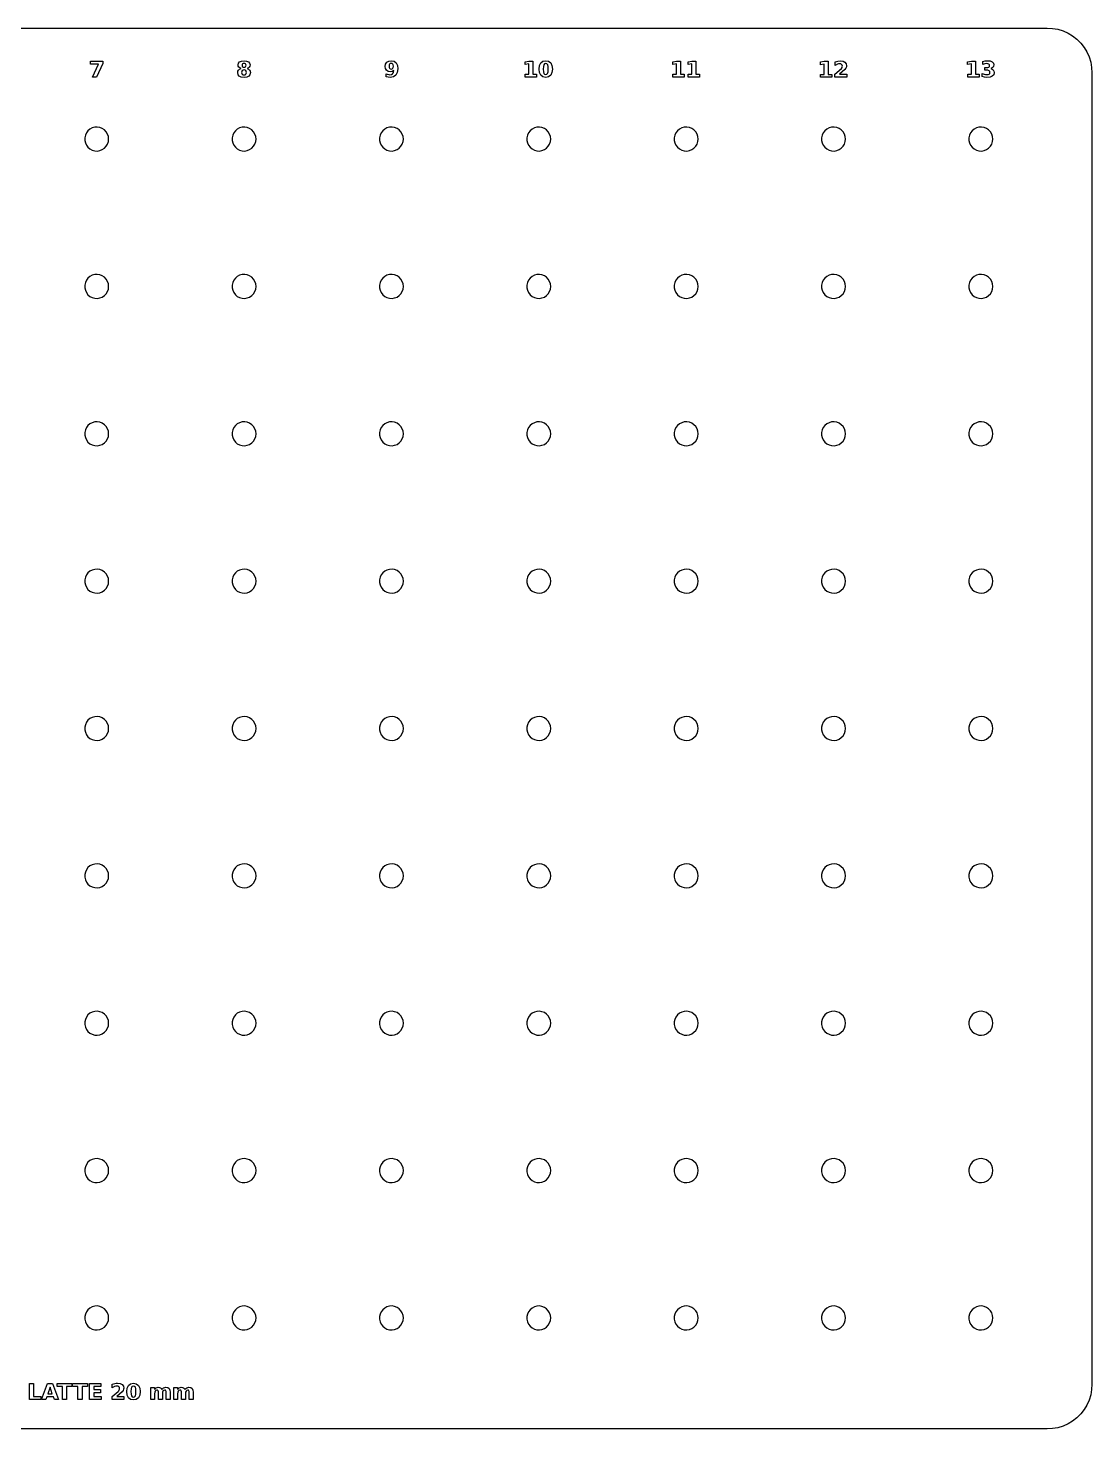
# Model space of a CAD drawing. Header units: millimetres. Extents: x 0 to 290, y 0 to 190.
# Drawn here: x 145.8 to 290.1, y 0 to 190.2 of the extents above; entities that cross this region are included whole.
import ezdxf

# ---------------------------------------------------------------- set-up
doc = ezdxf.new("R2010")
doc.units = ezdxf.units.MM
doc.layers.add('CUT', color=1, linetype='Continuous')
doc.layers.add('ENGRAVE', color=5, linetype='Continuous')

msp = doc.modelspace()

# ---------------------------------------------------------------- linework, layer by layer
at = {"layer": 'CUT'}
msp.add_lwpolyline([(6.0727, 190.15), (284.0773, 190.15), (284.8073, 190.1058), (285.5289, 189.9736), (286.2293, 189.7554), (286.8983, 189.4543), (287.5261, 189.0747), (288.1036, 188.6223), (288.6223, 188.1036), (289.0747, 187.5261), (289.4543, 186.8983), (289.7554, 186.2293), (289.9736, 185.5289), (290.1058, 184.8073), (290.15, 184.0773), (290.15, 6.0727), (290.1058, 5.3427), (289.9736, 4.6211), (289.7554, 3.9207), (289.4543, 3.2517), (289.0747, 2.6239), (288.6223, 2.0464), (288.1036, 1.5277), (287.5261, 1.0753), (286.8983, 0.6957), (286.2293, 0.3946), (285.5289, 0.1764), (284.8073, 0.0442), (284.0773, 0), (6.0727, 0)], dxfattribs=at)
for points in [[(156.3683, 174.0919), (156.5494, 174.3929), (156.6616, 174.7258), (156.6996, 175.075), (156.6616, 175.4242), (156.5494, 175.7571), (156.3683, 176.0581), (156.1267, 176.3132), (155.836, 176.5103), (155.5096, 176.6403), (155.163, 176.6972), (154.8122, 176.6782), (154.4737, 176.5842), (154.1633, 176.4196), (153.8956, 176.1922), (153.683, 175.9125), (153.5355, 175.5937), (153.46, 175.2506), (153.46, 174.8994), (153.5355, 174.5563), (153.683, 174.2375), (153.8956, 173.9578), (154.1633, 173.7304), (154.4737, 173.5658), (154.8122, 173.4718), (155.163, 173.4528), (155.5096, 173.5097), (155.836, 173.6397), (156.1267, 173.8368)], [(173.683, 174.2375), (173.8956, 173.9578), (174.1633, 173.7304), (174.4737, 173.5658), (174.8122, 173.4718), (175.163, 173.4528), (175.5096, 173.5097), (175.836, 173.6397), (176.1267, 173.8368), (176.3683, 174.0919), (176.5494, 174.3929), (176.6616, 174.7258), (176.6996, 175.075), (176.6616, 175.4242), (176.5494, 175.7571), (176.3683, 176.0581), (176.1267, 176.3132), (175.836, 176.5103), (175.5096, 176.6403), (175.163, 176.6972), (174.8122, 176.6782), (174.4737, 176.5842), (174.1633, 176.4196), (173.8956, 176.1922), (173.683, 175.9125), (173.5355, 175.5937), (173.46, 175.2506), (173.46, 174.8994), (173.5355, 174.5563)], [(194.8122, 176.6782), (194.4737, 176.5842), (194.1633, 176.4196), (193.8956, 176.1922), (193.683, 175.9125), (193.5355, 175.5937), (193.46, 175.2506), (193.46, 174.8994), (193.5355, 174.5563), (193.683, 174.2375), (193.8956, 173.9578), (194.1633, 173.7304), (194.4737, 173.5658), (194.8122, 173.4718), (195.163, 173.4528), (195.5096, 173.5097), (195.836, 173.6397), (196.1267, 173.8368), (196.3683, 174.0919), (196.5494, 174.3929), (196.6616, 174.7258), (196.6996, 175.075), (196.6616, 175.4242), (196.5494, 175.7571), (196.3683, 176.0581), (196.1267, 176.3132), (195.836, 176.5103), (195.5096, 176.6403), (195.163, 176.6972)], [(216.6616, 174.7258), (216.6996, 175.075), (216.6616, 175.4242), (216.5494, 175.7571), (216.3683, 176.0581), (216.1267, 176.3132), (215.836, 176.5103), (215.5096, 176.6403), (215.163, 176.6972), (214.8122, 176.6782), (214.4737, 176.5842), (214.1633, 176.4196), (213.8956, 176.1922), (213.683, 175.9125), (213.5355, 175.5937), (213.46, 175.2506), (213.46, 174.8994), (213.5355, 174.5563), (213.683, 174.2375), (213.8956, 173.9578), (214.1633, 173.7304), (214.4737, 173.5658), (214.8122, 173.4718), (215.163, 173.4528), (215.5096, 173.5097), (215.836, 173.6397), (216.1267, 173.8368), (216.3683, 174.0919), (216.5494, 174.3929)], [(234.1633, 173.7304), (234.4737, 173.5658), (234.8122, 173.4718), (235.163, 173.4528), (235.5096, 173.5097), (235.836, 173.6397), (236.1267, 173.8368), (236.3683, 174.0919), (236.5494, 174.3929), (236.6616, 174.7258), (236.6996, 175.075), (236.6616, 175.4242), (236.5494, 175.7571), (236.3683, 176.0581), (236.1267, 176.3132), (235.836, 176.5103), (235.5096, 176.6403), (235.163, 176.6972), (234.8122, 176.6782), (234.4737, 176.5842), (234.1633, 176.4196), (233.8956, 176.1922), (233.683, 175.9125), (233.5355, 175.5937), (233.46, 175.2506), (233.46, 174.8994), (233.5355, 174.5563), (233.683, 174.2375), (233.8956, 173.9578)], [(254.1633, 176.4196), (253.8956, 176.1922), (253.683, 175.9125), (253.5355, 175.5937), (253.46, 175.2506), (253.46, 174.8994), (253.5355, 174.5563), (253.683, 174.2375), (253.8956, 173.9578), (254.1633, 173.7304), (254.4737, 173.5658), (254.8122, 173.4718), (255.163, 173.4528), (255.5096, 173.5097), (255.836, 173.6397), (256.1267, 173.8368), (256.3683, 174.0919), (256.5494, 174.3929), (256.6616, 174.7258), (256.6996, 175.075), (256.6616, 175.4242), (256.5494, 175.7571), (256.3683, 176.0581), (256.1267, 176.3132), (255.836, 176.5103), (255.5096, 176.6403), (255.163, 176.6972), (254.8122, 176.6782), (254.4737, 176.5842)], [(276.6616, 175.4242), (276.5494, 175.7571), (276.3683, 176.0581), (276.1267, 176.3132), (275.836, 176.5103), (275.5096, 176.6403), (275.163, 176.6972), (274.8122, 176.6782), (274.4737, 176.5842), (274.1633, 176.4196), (273.8956, 176.1922), (273.683, 175.9125), (273.5355, 175.5937), (273.46, 175.2506), (273.46, 174.8994), (273.5355, 174.5563), (273.683, 174.2375), (273.8956, 173.9578), (274.1633, 173.7304), (274.4737, 173.5658), (274.8122, 173.4718), (275.163, 173.4528), (275.5096, 173.5097), (275.836, 173.6397), (276.1267, 173.8368), (276.3683, 174.0919), (276.5494, 174.3929), (276.6616, 174.7258), (276.6996, 175.075)], [(156.5494, 154.3929), (156.6616, 154.7258), (156.6996, 155.075), (156.6616, 155.4242), (156.5494, 155.7571), (156.3683, 156.0581), (156.1267, 156.3132), (155.836, 156.5103), (155.5096, 156.6403), (155.163, 156.6972), (154.8122, 156.6782), (154.4737, 156.5842), (154.1633, 156.4196), (153.8956, 156.1922), (153.683, 155.9125), (153.5355, 155.5937), (153.46, 155.2506), (153.46, 154.8994), (153.5355, 154.5563), (153.683, 154.2375), (153.8956, 153.9578), (154.1633, 153.7304), (154.4737, 153.5658), (154.8122, 153.4718), (155.163, 153.4528), (155.5096, 153.5097), (155.836, 153.6397), (156.1267, 153.8368), (156.3683, 154.0919)], [(173.8956, 153.9578), (174.1633, 153.7304), (174.4737, 153.5658), (174.8122, 153.4718), (175.163, 153.4528), (175.5096, 153.5097), (175.836, 153.6397), (176.1267, 153.8368), (176.3683, 154.0919), (176.5494, 154.3929), (176.6616, 154.7258), (176.6996, 155.075), (176.6616, 155.4242), (176.5494, 155.7571), (176.3683, 156.0581), (176.1267, 156.3132), (175.836, 156.5103), (175.5096, 156.6403), (175.163, 156.6972), (174.8122, 156.6782), (174.4737, 156.5842), (174.1633, 156.4196), (173.8956, 156.1922), (173.683, 155.9125), (173.5355, 155.5937), (173.46, 155.2506), (173.46, 154.8994), (173.5355, 154.5563), (173.683, 154.2375)], [(194.4737, 156.5842), (194.1633, 156.4196), (193.8956, 156.1922), (193.683, 155.9125), (193.5355, 155.5937), (193.46, 155.2506), (193.46, 154.8994), (193.5355, 154.5563), (193.683, 154.2375), (193.8956, 153.9578), (194.1633, 153.7304), (194.4737, 153.5658), (194.8122, 153.4718), (195.163, 153.4528), (195.5096, 153.5097), (195.836, 153.6397), (196.1267, 153.8368), (196.3683, 154.0919), (196.5494, 154.3929), (196.6616, 154.7258), (196.6996, 155.075), (196.6616, 155.4242), (196.5494, 155.7571), (196.3683, 156.0581), (196.1267, 156.3132), (195.836, 156.5103), (195.5096, 156.6403), (195.163, 156.6972), (194.8122, 156.6782)], [(216.6996, 155.075), (216.6616, 155.4242), (216.5494, 155.7571), (216.3683, 156.0581), (216.1267, 156.3132), (215.836, 156.5103), (215.5096, 156.6403), (215.163, 156.6972), (214.8122, 156.6782), (214.4737, 156.5842), (214.1633, 156.4196), (213.8956, 156.1922), (213.683, 155.9125), (213.5355, 155.5937), (213.46, 155.2506), (213.46, 154.8994), (213.5355, 154.5563), (213.683, 154.2375), (213.8956, 153.9578), (214.1633, 153.7304), (214.4737, 153.5658), (214.8122, 153.4718), (215.163, 153.4528), (215.5096, 153.5097), (215.836, 153.6397), (216.1267, 153.8368), (216.3683, 154.0919), (216.5494, 154.3929), (216.6616, 154.7258)], [(234.4737, 153.5658), (234.8122, 153.4718), (235.163, 153.4528), (235.5096, 153.5097), (235.836, 153.6397), (236.1267, 153.8368), (236.3683, 154.0919), (236.5494, 154.3929), (236.6616, 154.7258), (236.6996, 155.075), (236.6616, 155.4242), (236.5494, 155.7571), (236.3683, 156.0581), (236.1267, 156.3132), (235.836, 156.5103), (235.5096, 156.6403), (235.163, 156.6972), (234.8122, 156.6782), (234.4737, 156.5842), (234.1633, 156.4196), (233.8956, 156.1922), (233.683, 155.9125), (233.5355, 155.5937), (233.46, 155.2506), (233.46, 154.8994), (233.5355, 154.5563), (233.683, 154.2375), (233.8956, 153.9578), (234.1633, 153.7304)], [(253.8956, 156.1922), (253.683, 155.9125), (253.5355, 155.5937), (253.46, 155.2506), (253.46, 154.8994), (253.5355, 154.5563), (253.683, 154.2375), (253.8956, 153.9578), (254.1633, 153.7304), (254.4737, 153.5658), (254.8122, 153.4718), (255.163, 153.4528), (255.5096, 153.5097), (255.836, 153.6397), (256.1267, 153.8368), (256.3683, 154.0919), (256.5494, 154.3929), (256.6616, 154.7258), (256.6996, 155.075), (256.6616, 155.4242), (256.5494, 155.7571), (256.3683, 156.0581), (256.1267, 156.3132), (255.836, 156.5103), (255.5096, 156.6403), (255.163, 156.6972), (254.8122, 156.6782), (254.4737, 156.5842), (254.1633, 156.4196)], [(276.5494, 155.7571), (276.3683, 156.0581), (276.1267, 156.3132), (275.836, 156.5103), (275.5096, 156.6403), (275.163, 156.6972), (274.8122, 156.6782), (274.4737, 156.5842), (274.1633, 156.4196), (273.8956, 156.1922), (273.683, 155.9125), (273.5355, 155.5937), (273.46, 155.2506), (273.46, 154.8994), (273.5355, 154.5563), (273.683, 154.2375), (273.8956, 153.9578), (274.1633, 153.7304), (274.4737, 153.5658), (274.8122, 153.4718), (275.163, 153.4528), (275.5096, 153.5097), (275.836, 153.6397), (276.1267, 153.8368), (276.3683, 154.0919), (276.5494, 154.3929), (276.6616, 154.7258), (276.6996, 155.075), (276.6616, 155.4242)], [(156.6616, 134.7258), (156.6996, 135.075), (156.6616, 135.4242), (156.5494, 135.7571), (156.3683, 136.0581), (156.1267, 136.3132), (155.836, 136.5103), (155.5096, 136.6403), (155.163, 136.6972), (154.8122, 136.6782), (154.4737, 136.5842), (154.1633, 136.4196), (153.8956, 136.1922), (153.683, 135.9125), (153.5355, 135.5937), (153.46, 135.2506), (153.46, 134.8994), (153.5355, 134.5563), (153.683, 134.2375), (153.8956, 133.9578), (154.1633, 133.7304), (154.4737, 133.5658), (154.8122, 133.4718), (155.163, 133.4528), (155.5096, 133.5097), (155.836, 133.6397), (156.1267, 133.8368), (156.3683, 134.0919), (156.5494, 134.3929)], [(174.1633, 133.7304), (174.4737, 133.5658), (174.8122, 133.4718), (175.163, 133.4528), (175.5096, 133.5097), (175.836, 133.6397), (176.1267, 133.8368), (176.3683, 134.0919), (176.5494, 134.3929), (176.6616, 134.7258), (176.6996, 135.075), (176.6616, 135.4242), (176.5494, 135.7571), (176.3683, 136.0581), (176.1267, 136.3132), (175.836, 136.5103), (175.5096, 136.6403), (175.163, 136.6972), (174.8122, 136.6782), (174.4737, 136.5842), (174.1633, 136.4196), (173.8956, 136.1922), (173.683, 135.9125), (173.5355, 135.5937), (173.46, 135.2506), (173.46, 134.8994), (173.5355, 134.5563), (173.683, 134.2375), (173.8956, 133.9578)], [(194.1633, 136.4196), (193.8956, 136.1922), (193.683, 135.9125), (193.5355, 135.5937), (193.46, 135.2506), (193.46, 134.8994), (193.5355, 134.5563), (193.683, 134.2375), (193.8956, 133.9578), (194.1633, 133.7304), (194.4737, 133.5658), (194.8122, 133.4718), (195.163, 133.4528), (195.5096, 133.5097), (195.836, 133.6397), (196.1267, 133.8368), (196.3683, 134.0919), (196.5494, 134.3929), (196.6616, 134.7258), (196.6996, 135.075), (196.6616, 135.4242), (196.5494, 135.7571), (196.3683, 136.0581), (196.1267, 136.3132), (195.836, 136.5103), (195.5096, 136.6403), (195.163, 136.6972), (194.8122, 136.6782), (194.4737, 136.5842)], [(216.6616, 135.4242), (216.5494, 135.7571), (216.3683, 136.0581), (216.1267, 136.3132), (215.836, 136.5103), (215.5096, 136.6403), (215.163, 136.6972), (214.8122, 136.6782), (214.4737, 136.5842), (214.1633, 136.4196), (213.8956, 136.1922), (213.683, 135.9125), (213.5355, 135.5937), (213.46, 135.2506), (213.46, 134.8994), (213.5355, 134.5563), (213.683, 134.2375), (213.8956, 133.9578), (214.1633, 133.7304), (214.4737, 133.5658), (214.8122, 133.4718), (215.163, 133.4528), (215.5096, 133.5097), (215.836, 133.6397), (216.1267, 133.8368), (216.3683, 134.0919), (216.5494, 134.3929), (216.6616, 134.7258), (216.6996, 135.075)], [(234.8122, 133.4718), (235.163, 133.4528), (235.5096, 133.5097), (235.836, 133.6397), (236.1267, 133.8368), (236.3683, 134.0919), (236.5494, 134.3929), (236.6616, 134.7258), (236.6996, 135.075), (236.6616, 135.4242), (236.5494, 135.7571), (236.3683, 136.0581), (236.1267, 136.3132), (235.836, 136.5103), (235.5096, 136.6403), (235.163, 136.6972), (234.8122, 136.6782), (234.4737, 136.5842), (234.1633, 136.4196), (233.8956, 136.1922), (233.683, 135.9125), (233.5355, 135.5937), (233.46, 135.2506), (233.46, 134.8994), (233.5355, 134.5563), (233.683, 134.2375), (233.8956, 133.9578), (234.1633, 133.7304), (234.4737, 133.5658)], [(253.683, 135.9125), (253.5355, 135.5937), (253.46, 135.2506), (253.46, 134.8994), (253.5355, 134.5563), (253.683, 134.2375), (253.8956, 133.9578), (254.1633, 133.7304), (254.4737, 133.5658), (254.8122, 133.4718), (255.163, 133.4528), (255.5096, 133.5097), (255.836, 133.6397), (256.1267, 133.8368), (256.3683, 134.0919), (256.5494, 134.3929), (256.6616, 134.7258), (256.6996, 135.075), (256.6616, 135.4242), (256.5494, 135.7571), (256.3683, 136.0581), (256.1267, 136.3132), (255.836, 136.5103), (255.5096, 136.6403), (255.163, 136.6972), (254.8122, 136.6782), (254.4737, 136.5842), (254.1633, 136.4196), (253.8956, 136.1922)], [(276.3683, 136.0581), (276.1267, 136.3132), (275.836, 136.5103), (275.5096, 136.6403), (275.163, 136.6972), (274.8122, 136.6782), (274.4737, 136.5842), (274.1633, 136.4196), (273.8956, 136.1922), (273.683, 135.9125), (273.5355, 135.5937), (273.46, 135.2506), (273.46, 134.8994), (273.5355, 134.5563), (273.683, 134.2375), (273.8956, 133.9578), (274.1633, 133.7304), (274.4737, 133.5658), (274.8122, 133.4718), (275.163, 133.4528), (275.5096, 133.5097), (275.836, 133.6397), (276.1267, 133.8368), (276.3683, 134.0919), (276.5494, 134.3929), (276.6616, 134.7258), (276.6996, 135.075), (276.6616, 135.4242), (276.5494, 135.7571)], [(156.6996, 115.075), (156.6616, 115.4242), (156.5494, 115.7571), (156.3683, 116.0581), (156.1267, 116.3132), (155.836, 116.5103), (155.5096, 116.6403), (155.163, 116.6972), (154.8122, 116.6782), (154.4737, 116.5842), (154.1633, 116.4196), (153.8956, 116.1922), (153.683, 115.9125), (153.5355, 115.5937), (153.46, 115.2506), (153.46, 114.8994), (153.5355, 114.5563), (153.683, 114.2375), (153.8956, 113.9578), (154.1633, 113.7304), (154.4737, 113.5658), (154.8122, 113.4718), (155.163, 113.4528), (155.5096, 113.5097), (155.836, 113.6397), (156.1267, 113.8368), (156.3683, 114.0919), (156.5494, 114.3929), (156.6616, 114.7258)], [(174.4737, 113.5658), (174.8122, 113.4718), (175.163, 113.4528), (175.5096, 113.5097), (175.836, 113.6397), (176.1267, 113.8368), (176.3683, 114.0919), (176.5494, 114.3929), (176.6616, 114.7258), (176.6996, 115.075), (176.6616, 115.4242), (176.5494, 115.7571), (176.3683, 116.0581), (176.1267, 116.3132), (175.836, 116.5103), (175.5096, 116.6403), (175.163, 116.6972), (174.8122, 116.6782), (174.4737, 116.5842), (174.1633, 116.4196), (173.8956, 116.1922), (173.683, 115.9125), (173.5355, 115.5937), (173.46, 115.2506), (173.46, 114.8994), (173.5355, 114.5563), (173.683, 114.2375), (173.8956, 113.9578), (174.1633, 113.7304)], [(193.8956, 116.1922), (193.683, 115.9125), (193.5355, 115.5937), (193.46, 115.2506), (193.46, 114.8994), (193.5355, 114.5563), (193.683, 114.2375), (193.8956, 113.9578), (194.1633, 113.7304), (194.4737, 113.5658), (194.8122, 113.4718), (195.163, 113.4528), (195.5096, 113.5097), (195.836, 113.6397), (196.1267, 113.8368), (196.3683, 114.0919), (196.5494, 114.3929), (196.6616, 114.7258), (196.6996, 115.075), (196.6616, 115.4242), (196.5494, 115.7571), (196.3683, 116.0581), (196.1267, 116.3132), (195.836, 116.5103), (195.5096, 116.6403), (195.163, 116.6972), (194.8122, 116.6782), (194.4737, 116.5842), (194.1633, 116.4196)], [(216.5494, 115.7571), (216.3683, 116.0581), (216.1267, 116.3132), (215.836, 116.5103), (215.5096, 116.6403), (215.163, 116.6972), (214.8122, 116.6782), (214.4737, 116.5842), (214.1633, 116.4196), (213.8956, 116.1922), (213.683, 115.9125), (213.5355, 115.5937), (213.46, 115.2506), (213.46, 114.8994), (213.5355, 114.5563), (213.683, 114.2375), (213.8956, 113.9578), (214.1633, 113.7304), (214.4737, 113.5658), (214.8122, 113.4718), (215.163, 113.4528), (215.5096, 113.5097), (215.836, 113.6397), (216.1267, 113.8368), (216.3683, 114.0919), (216.5494, 114.3929), (216.6616, 114.7258), (216.6996, 115.075), (216.6616, 115.4242)], [(235.163, 113.4528), (235.5096, 113.5097), (235.836, 113.6397), (236.1267, 113.8368), (236.3683, 114.0919), (236.5494, 114.3929), (236.6616, 114.7258), (236.6996, 115.075), (236.6616, 115.4242), (236.5494, 115.7571), (236.3683, 116.0581), (236.1267, 116.3132), (235.836, 116.5103), (235.5096, 116.6403), (235.163, 116.6972), (234.8122, 116.6782), (234.4737, 116.5842), (234.1633, 116.4196), (233.8956, 116.1922), (233.683, 115.9125), (233.5355, 115.5937), (233.46, 115.2506), (233.46, 114.8994), (233.5355, 114.5563), (233.683, 114.2375), (233.8956, 113.9578), (234.1633, 113.7304), (234.4737, 113.5658), (234.8122, 113.4718)], [(253.5355, 115.5937), (253.46, 115.2506), (253.46, 114.8994), (253.5355, 114.5563), (253.683, 114.2375), (253.8956, 113.9578), (254.1633, 113.7304), (254.4737, 113.5658), (254.8122, 113.4718), (255.163, 113.4528), (255.5096, 113.5097), (255.836, 113.6397), (256.1267, 113.8368), (256.3683, 114.0919), (256.5494, 114.3929), (256.6616, 114.7258), (256.6996, 115.075), (256.6616, 115.4242), (256.5494, 115.7571), (256.3683, 116.0581), (256.1267, 116.3132), (255.836, 116.5103), (255.5096, 116.6403), (255.163, 116.6972), (254.8122, 116.6782), (254.4737, 116.5842), (254.1633, 116.4196), (253.8956, 116.1922), (253.683, 115.9125)], [(276.1267, 116.3132), (275.836, 116.5103), (275.5096, 116.6403), (275.163, 116.6972), (274.8122, 116.6782), (274.4737, 116.5842), (274.1633, 116.4196), (273.8956, 116.1922), (273.683, 115.9125), (273.5355, 115.5937), (273.46, 115.2506), (273.46, 114.8994), (273.5355, 114.5563), (273.683, 114.2375), (273.8956, 113.9578), (274.1633, 113.7304), (274.4737, 113.5658), (274.8122, 113.4718), (275.163, 113.4528), (275.5096, 113.5097), (275.836, 113.6397), (276.1267, 113.8368), (276.3683, 114.0919), (276.5494, 114.3929), (276.6616, 114.7258), (276.6996, 115.075), (276.6616, 115.4242), (276.5494, 115.7571), (276.3683, 116.0581)], [(156.6616, 95.4242), (156.5494, 95.7571), (156.3683, 96.0581), (156.1267, 96.3132), (155.836, 96.5103), (155.5096, 96.6403), (155.163, 96.6972), (154.8122, 96.6782), (154.4737, 96.5842), (154.1633, 96.4196), (153.8956, 96.1922), (153.683, 95.9125), (153.5355, 95.5937), (153.46, 95.2506), (153.46, 94.8994), (153.5355, 94.5563), (153.683, 94.2375), (153.8956, 93.9578), (154.1633, 93.7304), (154.4737, 93.5658), (154.8122, 93.4718), (155.163, 93.4528), (155.5096, 93.5097), (155.836, 93.6397), (156.1267, 93.8368), (156.3683, 94.0919), (156.5494, 94.3929), (156.6616, 94.7258), (156.6996, 95.075)], [(174.8122, 93.4718), (175.163, 93.4528), (175.5096, 93.5097), (175.836, 93.6397), (176.1267, 93.8368), (176.3683, 94.0919), (176.5494, 94.3929), (176.6616, 94.7258), (176.6996, 95.075), (176.6616, 95.4242), (176.5494, 95.7571), (176.3683, 96.0581), (176.1267, 96.3132), (175.836, 96.5103), (175.5096, 96.6403), (175.163, 96.6972), (174.8122, 96.6782), (174.4737, 96.5842), (174.1633, 96.4196), (173.8956, 96.1922), (173.683, 95.9125), (173.5355, 95.5937), (173.46, 95.2506), (173.46, 94.8994), (173.5355, 94.5563), (173.683, 94.2375), (173.8956, 93.9578), (174.1633, 93.7304), (174.4737, 93.5658)], [(193.683, 95.9125), (193.5355, 95.5937), (193.46, 95.2506), (193.46, 94.8994), (193.5355, 94.5563), (193.683, 94.2375), (193.8956, 93.9578), (194.1633, 93.7304), (194.4737, 93.5658), (194.8122, 93.4718), (195.163, 93.4528), (195.5096, 93.5097), (195.836, 93.6397), (196.1267, 93.8368), (196.3683, 94.0919), (196.5494, 94.3929), (196.6616, 94.7258), (196.6996, 95.075), (196.6616, 95.4242), (196.5494, 95.7571), (196.3683, 96.0581), (196.1267, 96.3132), (195.836, 96.5103), (195.5096, 96.6403), (195.163, 96.6972), (194.8122, 96.6782), (194.4737, 96.5842), (194.1633, 96.4196), (193.8956, 96.1922)], [(216.3683, 96.0581), (216.1267, 96.3132), (215.836, 96.5103), (215.5096, 96.6403), (215.163, 96.6972), (214.8122, 96.6782), (214.4737, 96.5842), (214.1633, 96.4196), (213.8956, 96.1922), (213.683, 95.9125), (213.5355, 95.5937), (213.46, 95.2506), (213.46, 94.8994), (213.5355, 94.5563), (213.683, 94.2375), (213.8956, 93.9578), (214.1633, 93.7304), (214.4737, 93.5658), (214.8122, 93.4718), (215.163, 93.4528), (215.5096, 93.5097), (215.836, 93.6397), (216.1267, 93.8368), (216.3683, 94.0919), (216.5494, 94.3929), (216.6616, 94.7258), (216.6996, 95.075), (216.6616, 95.4242), (216.5494, 95.7571)], [(235.5096, 93.5097), (235.836, 93.6397), (236.1267, 93.8368), (236.3683, 94.0919), (236.5494, 94.3929), (236.6616, 94.7258), (236.6996, 95.075), (236.6616, 95.4242), (236.5494, 95.7571), (236.3683, 96.0581), (236.1267, 96.3132), (235.836, 96.5103), (235.5096, 96.6403), (235.163, 96.6972), (234.8122, 96.6782), (234.4737, 96.5842), (234.1633, 96.4196), (233.8956, 96.1922), (233.683, 95.9125), (233.5355, 95.5937), (233.46, 95.2506), (233.46, 94.8994), (233.5355, 94.5563), (233.683, 94.2375), (233.8956, 93.9578), (234.1633, 93.7304), (234.4737, 93.5658), (234.8122, 93.4718), (235.163, 93.4528)], [(253.46, 95.2506), (253.46, 94.8994), (253.5355, 94.5563), (253.683, 94.2375), (253.8956, 93.9578), (254.1633, 93.7304), (254.4737, 93.5658), (254.8122, 93.4718), (255.163, 93.4528), (255.5096, 93.5097), (255.836, 93.6397), (256.1267, 93.8368), (256.3683, 94.0919), (256.5494, 94.3929), (256.6616, 94.7258), (256.6996, 95.075), (256.6616, 95.4242), (256.5494, 95.7571), (256.3683, 96.0581), (256.1267, 96.3132), (255.836, 96.5103), (255.5096, 96.6403), (255.163, 96.6972), (254.8122, 96.6782), (254.4737, 96.5842), (254.1633, 96.4196), (253.8956, 96.1922), (253.683, 95.9125), (253.5355, 95.5937)], [(275.836, 96.5103), (275.5096, 96.6403), (275.163, 96.6972), (274.8122, 96.6782), (274.4737, 96.5842), (274.1633, 96.4196), (273.8956, 96.1922), (273.683, 95.9125), (273.5355, 95.5937), (273.46, 95.2506), (273.46, 94.8994), (273.5355, 94.5563), (273.683, 94.2375), (273.8956, 93.9578), (274.1633, 93.7304), (274.4737, 93.5658), (274.8122, 93.4718), (275.163, 93.4528), (275.5096, 93.5097), (275.836, 93.6397), (276.1267, 93.8368), (276.3683, 94.0919), (276.5494, 94.3929), (276.6616, 94.7258), (276.6996, 95.075), (276.6616, 95.4242), (276.5494, 95.7571), (276.3683, 96.0581), (276.1267, 96.3132)], [(156.5494, 75.7571), (156.3683, 76.0581), (156.1267, 76.3132), (155.836, 76.5103), (155.5096, 76.6403), (155.163, 76.6972), (154.8122, 76.6782), (154.4737, 76.5842), (154.1633, 76.4196), (153.8956, 76.1922), (153.683, 75.9125), (153.5355, 75.5937), (153.46, 75.2506), (153.46, 74.8994), (153.5355, 74.5563), (153.683, 74.2375), (153.8956, 73.9578), (154.1633, 73.7304), (154.4737, 73.5658), (154.8122, 73.4718), (155.163, 73.4528), (155.5096, 73.5097), (155.836, 73.6397), (156.1267, 73.8368), (156.3683, 74.0919), (156.5494, 74.3929), (156.6616, 74.7258), (156.6996, 75.075), (156.6616, 75.4242)], [(175.163, 73.4528), (175.5096, 73.5097), (175.836, 73.6397), (176.1267, 73.8368), (176.3683, 74.0919), (176.5494, 74.3929), (176.6616, 74.7258), (176.6996, 75.075), (176.6616, 75.4242), (176.5494, 75.7571), (176.3683, 76.0581), (176.1267, 76.3132), (175.836, 76.5103), (175.5096, 76.6403), (175.163, 76.6972), (174.8122, 76.6782), (174.4737, 76.5842), (174.1633, 76.4196), (173.8956, 76.1922), (173.683, 75.9125), (173.5355, 75.5937), (173.46, 75.2506), (173.46, 74.8994), (173.5355, 74.5563), (173.683, 74.2375), (173.8956, 73.9578), (174.1633, 73.7304), (174.4737, 73.5658), (174.8122, 73.4718)], [(193.5355, 75.5937), (193.46, 75.2506), (193.46, 74.8994), (193.5355, 74.5563), (193.683, 74.2375), (193.8956, 73.9578), (194.1633, 73.7304), (194.4737, 73.5658), (194.8122, 73.4718), (195.163, 73.4528), (195.5096, 73.5097), (195.836, 73.6397), (196.1267, 73.8368), (196.3683, 74.0919), (196.5494, 74.3929), (196.6616, 74.7258), (196.6996, 75.075), (196.6616, 75.4242), (196.5494, 75.7571), (196.3683, 76.0581), (196.1267, 76.3132), (195.836, 76.5103), (195.5096, 76.6403), (195.163, 76.6972), (194.8122, 76.6782), (194.4737, 76.5842), (194.1633, 76.4196), (193.8956, 76.1922), (193.683, 75.9125)], [(216.1267, 76.3132), (215.836, 76.5103), (215.5096, 76.6403), (215.163, 76.6972), (214.8122, 76.6782), (214.4737, 76.5842), (214.1633, 76.4196), (213.8956, 76.1922), (213.683, 75.9125), (213.5355, 75.5937), (213.46, 75.2506), (213.46, 74.8994), (213.5355, 74.5563), (213.683, 74.2375), (213.8956, 73.9578), (214.1633, 73.7304), (214.4737, 73.5658), (214.8122, 73.4718), (215.163, 73.4528), (215.5096, 73.5097), (215.836, 73.6397), (216.1267, 73.8368), (216.3683, 74.0919), (216.5494, 74.3929), (216.6616, 74.7258), (216.6996, 75.075), (216.6616, 75.4242), (216.5494, 75.7571), (216.3683, 76.0581)], [(235.836, 73.6397), (236.1267, 73.8368), (236.3683, 74.0919), (236.5494, 74.3929), (236.6616, 74.7258), (236.6996, 75.075), (236.6616, 75.4242), (236.5494, 75.7571), (236.3683, 76.0581), (236.1267, 76.3132), (235.836, 76.5103), (235.5096, 76.6403), (235.163, 76.6972), (234.8122, 76.6782), (234.4737, 76.5842), (234.1633, 76.4196), (233.8956, 76.1922), (233.683, 75.9125), (233.5355, 75.5937), (233.46, 75.2506), (233.46, 74.8994), (233.5355, 74.5563), (233.683, 74.2375), (233.8956, 73.9578), (234.1633, 73.7304), (234.4737, 73.5658), (234.8122, 73.4718), (235.163, 73.4528), (235.5096, 73.5097)], [(253.46, 74.8994), (253.5355, 74.5563), (253.683, 74.2375), (253.8956, 73.9578), (254.1633, 73.7304), (254.4737, 73.5658), (254.8122, 73.4718), (255.163, 73.4528), (255.5096, 73.5097), (255.836, 73.6397), (256.1267, 73.8368), (256.3683, 74.0919), (256.5494, 74.3929), (256.6616, 74.7258), (256.6996, 75.075), (256.6616, 75.4242), (256.5494, 75.7571), (256.3683, 76.0581), (256.1267, 76.3132), (255.836, 76.5103), (255.5096, 76.6403), (255.163, 76.6972), (254.8122, 76.6782), (254.4737, 76.5842), (254.1633, 76.4196), (253.8956, 76.1922), (253.683, 75.9125), (253.5355, 75.5937), (253.46, 75.2506)], [(275.5096, 76.6403), (275.163, 76.6972), (274.8122, 76.6782), (274.4737, 76.5842), (274.1633, 76.4196), (273.8956, 76.1922), (273.683, 75.9125), (273.5355, 75.5937), (273.46, 75.2506), (273.46, 74.8994), (273.5355, 74.5563), (273.683, 74.2375), (273.8956, 73.9578), (274.1633, 73.7304), (274.4737, 73.5658), (274.8122, 73.4718), (275.163, 73.4528), (275.5096, 73.5097), (275.836, 73.6397), (276.1267, 73.8368), (276.3683, 74.0919), (276.5494, 74.3929), (276.6616, 74.7258), (276.6996, 75.075), (276.6616, 75.4242), (276.5494, 75.7571), (276.3683, 76.0581), (276.1267, 76.3132), (275.836, 76.5103)], [(156.3683, 56.0581), (156.1267, 56.3132), (155.836, 56.5103), (155.5096, 56.6403), (155.163, 56.6972), (154.8122, 56.6782), (154.4737, 56.5842), (154.1633, 56.4196), (153.8956, 56.1922), (153.683, 55.9125), (153.5355, 55.5937), (153.46, 55.2506), (153.46, 54.8994), (153.5355, 54.5563), (153.683, 54.2375), (153.8956, 53.9578), (154.1633, 53.7304), (154.4737, 53.5658), (154.8122, 53.4718), (155.163, 53.4528), (155.5096, 53.5097), (155.836, 53.6397), (156.1267, 53.8368), (156.3683, 54.0919), (156.5494, 54.3929), (156.6616, 54.7258), (156.6996, 55.075), (156.6616, 55.4242), (156.5494, 55.7571)], [(175.5096, 53.5097), (175.836, 53.6397), (176.1267, 53.8368), (176.3683, 54.0919), (176.5494, 54.3929), (176.6616, 54.7258), (176.6996, 55.075), (176.6616, 55.4242), (176.5494, 55.7571), (176.3683, 56.0581), (176.1267, 56.3132), (175.836, 56.5103), (175.5096, 56.6403), (175.163, 56.6972), (174.8122, 56.6782), (174.4737, 56.5842), (174.1633, 56.4196), (173.8956, 56.1922), (173.683, 55.9125), (173.5355, 55.5937), (173.46, 55.2506), (173.46, 54.8994), (173.5355, 54.5563), (173.683, 54.2375), (173.8956, 53.9578), (174.1633, 53.7304), (174.4737, 53.5658), (174.8122, 53.4718), (175.163, 53.4528)], [(193.46, 55.2506), (193.46, 54.8994), (193.5355, 54.5563), (193.683, 54.2375), (193.8956, 53.9578), (194.1633, 53.7304), (194.4737, 53.5658), (194.8122, 53.4718), (195.163, 53.4528), (195.5096, 53.5097), (195.836, 53.6397), (196.1267, 53.8368), (196.3683, 54.0919), (196.5494, 54.3929), (196.6616, 54.7258), (196.6996, 55.075), (196.6616, 55.4242), (196.5494, 55.7571), (196.3683, 56.0581), (196.1267, 56.3132), (195.836, 56.5103), (195.5096, 56.6403), (195.163, 56.6972), (194.8122, 56.6782), (194.4737, 56.5842), (194.1633, 56.4196), (193.8956, 56.1922), (193.683, 55.9125), (193.5355, 55.5937)], [(215.836, 56.5103), (215.5096, 56.6403), (215.163, 56.6972), (214.8122, 56.6782), (214.4737, 56.5842), (214.1633, 56.4196), (213.8956, 56.1922), (213.683, 55.9125), (213.5355, 55.5937), (213.46, 55.2506), (213.46, 54.8994), (213.5355, 54.5563), (213.683, 54.2375), (213.8956, 53.9578), (214.1633, 53.7304), (214.4737, 53.5658), (214.8122, 53.4718), (215.163, 53.4528), (215.5096, 53.5097), (215.836, 53.6397), (216.1267, 53.8368), (216.3683, 54.0919), (216.5494, 54.3929), (216.6616, 54.7258), (216.6996, 55.075), (216.6616, 55.4242), (216.5494, 55.7571), (216.3683, 56.0581), (216.1267, 56.3132)], [(236.1267, 53.8368), (236.3683, 54.0919), (236.5494, 54.3929), (236.6616, 54.7258), (236.6996, 55.075), (236.6616, 55.4242), (236.5494, 55.7571), (236.3683, 56.0581), (236.1267, 56.3132), (235.836, 56.5103), (235.5096, 56.6403), (235.163, 56.6972), (234.8122, 56.6782), (234.4737, 56.5842), (234.1633, 56.4196), (233.8956, 56.1922), (233.683, 55.9125), (233.5355, 55.5937), (233.46, 55.2506), (233.46, 54.8994), (233.5355, 54.5563), (233.683, 54.2375), (233.8956, 53.9578), (234.1633, 53.7304), (234.4737, 53.5658), (234.8122, 53.4718), (235.163, 53.4528), (235.5096, 53.5097), (235.836, 53.6397)], [(253.5355, 54.5563), (253.683, 54.2375), (253.8956, 53.9578), (254.1633, 53.7304), (254.4737, 53.5658), (254.8122, 53.4718), (255.163, 53.4528), (255.5096, 53.5097), (255.836, 53.6397), (256.1267, 53.8368), (256.3683, 54.0919), (256.5494, 54.3929), (256.6616, 54.7258), (256.6996, 55.075), (256.6616, 55.4242), (256.5494, 55.7571), (256.3683, 56.0581), (256.1267, 56.3132), (255.836, 56.5103), (255.5096, 56.6403), (255.163, 56.6972), (254.8122, 56.6782), (254.4737, 56.5842), (254.1633, 56.4196), (253.8956, 56.1922), (253.683, 55.9125), (253.5355, 55.5937), (253.46, 55.2506), (253.46, 54.8994)], [(275.163, 56.6972), (274.8122, 56.6782), (274.4737, 56.5842), (274.1633, 56.4196), (273.8956, 56.1922), (273.683, 55.9125), (273.5355, 55.5937), (273.46, 55.2506), (273.46, 54.8994), (273.5355, 54.5563), (273.683, 54.2375), (273.8956, 53.9578), (274.1633, 53.7304), (274.4737, 53.5658), (274.8122, 53.4718), (275.163, 53.4528), (275.5096, 53.5097), (275.836, 53.6397), (276.1267, 53.8368), (276.3683, 54.0919), (276.5494, 54.3929), (276.6616, 54.7258), (276.6996, 55.075), (276.6616, 55.4242), (276.5494, 55.7571), (276.3683, 56.0581), (276.1267, 56.3132), (275.836, 56.5103), (275.5096, 56.6403)], [(156.1267, 36.3132), (155.836, 36.5103), (155.5096, 36.6403), (155.163, 36.6972), (154.8122, 36.6782), (154.4737, 36.5842), (154.1633, 36.4196), (153.8956, 36.1922), (153.683, 35.9125), (153.5355, 35.5937), (153.46, 35.2506), (153.46, 34.8994), (153.5355, 34.5563), (153.683, 34.2375), (153.8956, 33.9578), (154.1633, 33.7304), (154.4737, 33.5658), (154.8122, 33.4718), (155.163, 33.4528), (155.5096, 33.5097), (155.836, 33.6397), (156.1267, 33.8368), (156.3683, 34.0919), (156.5494, 34.3929), (156.6616, 34.7258), (156.6996, 35.075), (156.6616, 35.4242), (156.5494, 35.7571), (156.3683, 36.0581)], [(175.836, 33.6397), (176.1267, 33.8368), (176.3683, 34.0919), (176.5494, 34.3929), (176.6616, 34.7258), (176.6996, 35.075), (176.6616, 35.4242), (176.5494, 35.7571), (176.3683, 36.0581), (176.1267, 36.3132), (175.836, 36.5103), (175.5096, 36.6403), (175.163, 36.6972), (174.8122, 36.6782), (174.4737, 36.5842), (174.1633, 36.4196), (173.8956, 36.1922), (173.683, 35.9125), (173.5355, 35.5937), (173.46, 35.2506), (173.46, 34.8994), (173.5355, 34.5563), (173.683, 34.2375), (173.8956, 33.9578), (174.1633, 33.7304), (174.4737, 33.5658), (174.8122, 33.4718), (175.163, 33.4528), (175.5096, 33.5097)], [(193.46, 34.8994), (193.5355, 34.5563), (193.683, 34.2375), (193.8956, 33.9578), (194.1633, 33.7304), (194.4737, 33.5658), (194.8122, 33.4718), (195.163, 33.4528), (195.5096, 33.5097), (195.836, 33.6397), (196.1267, 33.8368), (196.3683, 34.0919), (196.5494, 34.3929), (196.6616, 34.7258), (196.6996, 35.075), (196.6616, 35.4242), (196.5494, 35.7571), (196.3683, 36.0581), (196.1267, 36.3132), (195.836, 36.5103), (195.5096, 36.6403), (195.163, 36.6972), (194.8122, 36.6782), (194.4737, 36.5842), (194.1633, 36.4196), (193.8956, 36.1922), (193.683, 35.9125), (193.5355, 35.5937), (193.46, 35.2506)], [(215.5096, 36.6403), (215.163, 36.6972), (214.8122, 36.6782), (214.4737, 36.5842), (214.1633, 36.4196), (213.8956, 36.1922), (213.683, 35.9125), (213.5355, 35.5937), (213.46, 35.2506), (213.46, 34.8994), (213.5355, 34.5563), (213.683, 34.2375), (213.8956, 33.9578), (214.1633, 33.7304), (214.4737, 33.5658), (214.8122, 33.4718), (215.163, 33.4528), (215.5096, 33.5097), (215.836, 33.6397), (216.1267, 33.8368), (216.3683, 34.0919), (216.5494, 34.3929), (216.6616, 34.7258), (216.6996, 35.075), (216.6616, 35.4242), (216.5494, 35.7571), (216.3683, 36.0581), (216.1267, 36.3132), (215.836, 36.5103)], [(236.3683, 34.0919), (236.5494, 34.3929), (236.6616, 34.7258), (236.6996, 35.075), (236.6616, 35.4242), (236.5494, 35.7571), (236.3683, 36.0581), (236.1267, 36.3132), (235.836, 36.5103), (235.5096, 36.6403), (235.163, 36.6972), (234.8122, 36.6782), (234.4737, 36.5842), (234.1633, 36.4196), (233.8956, 36.1922), (233.683, 35.9125), (233.5355, 35.5937), (233.46, 35.2506), (233.46, 34.8994), (233.5355, 34.5563), (233.683, 34.2375), (233.8956, 33.9578), (234.1633, 33.7304), (234.4737, 33.5658), (234.8122, 33.4718), (235.163, 33.4528), (235.5096, 33.5097), (235.836, 33.6397), (236.1267, 33.8368)], [(253.683, 34.2375), (253.8956, 33.9578), (254.1633, 33.7304), (254.4737, 33.5658), (254.8122, 33.4718), (255.163, 33.4528), (255.5096, 33.5097), (255.836, 33.6397), (256.1267, 33.8368), (256.3683, 34.0919), (256.5494, 34.3929), (256.6616, 34.7258), (256.6996, 35.075), (256.6616, 35.4242), (256.5494, 35.7571), (256.3683, 36.0581), (256.1267, 36.3132), (255.836, 36.5103), (255.5096, 36.6403), (255.163, 36.6972), (254.8122, 36.6782), (254.4737, 36.5842), (254.1633, 36.4196), (253.8956, 36.1922), (253.683, 35.9125), (253.5355, 35.5937), (253.46, 35.2506), (253.46, 34.8994), (253.5355, 34.5563)], [(274.8122, 36.6782), (274.4737, 36.5842), (274.1633, 36.4196), (273.8956, 36.1922), (273.683, 35.9125), (273.5355, 35.5937), (273.46, 35.2506), (273.46, 34.8994), (273.5355, 34.5563), (273.683, 34.2375), (273.8956, 33.9578), (274.1633, 33.7304), (274.4737, 33.5658), (274.8122, 33.4718), (275.163, 33.4528), (275.5096, 33.5097), (275.836, 33.6397), (276.1267, 33.8368), (276.3683, 34.0919), (276.5494, 34.3929), (276.6616, 34.7258), (276.6996, 35.075), (276.6616, 35.4242), (276.5494, 35.7571), (276.3683, 36.0581), (276.1267, 36.3132), (275.836, 36.5103), (275.5096, 36.6403), (275.163, 36.6972)], [(155.836, 16.5103), (155.5096, 16.6403), (155.163, 16.6972), (154.8122, 16.6782), (154.4737, 16.5842), (154.1633, 16.4196), (153.8956, 16.1922), (153.683, 15.9125), (153.5355, 15.5937), (153.46, 15.2506), (153.46, 14.8994), (153.5355, 14.5563), (153.683, 14.2375), (153.8956, 13.9578), (154.1633, 13.7304), (154.4737, 13.5658), (154.8122, 13.4718), (155.163, 13.4528), (155.5096, 13.5097), (155.836, 13.6397), (156.1267, 13.8368), (156.3683, 14.0919), (156.5494, 14.3929), (156.6616, 14.7258), (156.6996, 15.075), (156.6616, 15.4242), (156.5494, 15.7571), (156.3683, 16.0581), (156.1267, 16.3132)], [(176.1267, 13.8368), (176.3683, 14.0919), (176.5494, 14.3929), (176.6616, 14.7258), (176.6996, 15.075), (176.6616, 15.4242), (176.5494, 15.7571), (176.3683, 16.0581), (176.1267, 16.3132), (175.836, 16.5103), (175.5096, 16.6403), (175.163, 16.6972), (174.8122, 16.6782), (174.4737, 16.5842), (174.1633, 16.4196), (173.8956, 16.1922), (173.683, 15.9125), (173.5355, 15.5937), (173.46, 15.2506), (173.46, 14.8994), (173.5355, 14.5563), (173.683, 14.2375), (173.8956, 13.9578), (174.1633, 13.7304), (174.4737, 13.5658), (174.8122, 13.4718), (175.163, 13.4528), (175.5096, 13.5097), (175.836, 13.6397)], [(193.5355, 14.5563), (193.683, 14.2375), (193.8956, 13.9578), (194.1633, 13.7304), (194.4737, 13.5658), (194.8122, 13.4718), (195.163, 13.4528), (195.5096, 13.5097), (195.836, 13.6397), (196.1267, 13.8368), (196.3683, 14.0919), (196.5494, 14.3929), (196.6616, 14.7258), (196.6996, 15.075), (196.6616, 15.4242), (196.5494, 15.7571), (196.3683, 16.0581), (196.1267, 16.3132), (195.836, 16.5103), (195.5096, 16.6403), (195.163, 16.6972), (194.8122, 16.6782), (194.4737, 16.5842), (194.1633, 16.4196), (193.8956, 16.1922), (193.683, 15.9125), (193.5355, 15.5937), (193.46, 15.2506), (193.46, 14.8994)], [(215.163, 16.6972), (214.8122, 16.6782), (214.4737, 16.5842), (214.1633, 16.4196), (213.8956, 16.1922), (213.683, 15.9125), (213.5355, 15.5937), (213.46, 15.2506), (213.46, 14.8994), (213.5355, 14.5563), (213.683, 14.2375), (213.8956, 13.9578), (214.1633, 13.7304), (214.4737, 13.5658), (214.8122, 13.4718), (215.163, 13.4528), (215.5096, 13.5097), (215.836, 13.6397), (216.1267, 13.8368), (216.3683, 14.0919), (216.5494, 14.3929), (216.6616, 14.7258), (216.6996, 15.075), (216.6616, 15.4242), (216.5494, 15.7571), (216.3683, 16.0581), (216.1267, 16.3132), (215.836, 16.5103), (215.5096, 16.6403)], [(236.5494, 14.3929), (236.6616, 14.7258), (236.6996, 15.075), (236.6616, 15.4242), (236.5494, 15.7571), (236.3683, 16.0581), (236.1267, 16.3132), (235.836, 16.5103), (235.5096, 16.6403), (235.163, 16.6972), (234.8122, 16.6782), (234.4737, 16.5842), (234.1633, 16.4196), (233.8956, 16.1922), (233.683, 15.9125), (233.5355, 15.5937), (233.46, 15.2506), (233.46, 14.8994), (233.5355, 14.5563), (233.683, 14.2375), (233.8956, 13.9578), (234.1633, 13.7304), (234.4737, 13.5658), (234.8122, 13.4718), (235.163, 13.4528), (235.5096, 13.5097), (235.836, 13.6397), (236.1267, 13.8368), (236.3683, 14.0919)], [(253.8956, 13.9578), (254.1633, 13.7304), (254.4737, 13.5658), (254.8122, 13.4718), (255.163, 13.4528), (255.5096, 13.5097), (255.836, 13.6397), (256.1267, 13.8368), (256.3683, 14.0919), (256.5494, 14.3929), (256.6616, 14.7258), (256.6996, 15.075), (256.6616, 15.4242), (256.5494, 15.7571), (256.3683, 16.0581), (256.1267, 16.3132), (255.836, 16.5103), (255.5096, 16.6403), (255.163, 16.6972), (254.8122, 16.6782), (254.4737, 16.5842), (254.1633, 16.4196), (253.8956, 16.1922), (253.683, 15.9125), (253.5355, 15.5937), (253.46, 15.2506), (253.46, 14.8994), (253.5355, 14.5563), (253.683, 14.2375)], [(274.4737, 16.5842), (274.1633, 16.4196), (273.8956, 16.1922), (273.683, 15.9125), (273.5355, 15.5937), (273.46, 15.2506), (273.46, 14.8994), (273.5355, 14.5563), (273.683, 14.2375), (273.8956, 13.9578), (274.1633, 13.7304), (274.4737, 13.5658), (274.8122, 13.4718), (275.163, 13.4528), (275.5096, 13.5097), (275.836, 13.6397), (276.1267, 13.8368), (276.3683, 14.0919), (276.5494, 14.3929), (276.6616, 14.7258), (276.6996, 15.075), (276.6616, 15.4242), (276.5494, 15.7571), (276.3683, 16.0581), (276.1267, 16.3132), (275.836, 16.5103), (275.5096, 16.6403), (275.163, 16.6972), (274.8122, 16.6782)]]:
    msp.add_lwpolyline(points, close=True, dxfattribs=at)
at = {"layer": 'ENGRAVE'}
for points in [[(155.8991, 185.3508), (155.0464, 183.4814), (154.497, 183.4814), (155.3042, 185.2538), (154.2509, 185.2538), (154.2509, 185.6686), (155.8991, 185.6686)], [(175.8354, 185.3875), (175.8871, 185.1429), (175.8617, 184.9721), (175.7854, 184.8321), (175.6593, 184.7238), (175.4845, 184.6474), (175.6798, 184.5668), (175.8205, 184.4477), (175.9056, 184.2913), (175.934, 184.0985), (175.88, 183.8129), (175.7179, 183.6068), (175.4496, 183.482), (175.0771, 183.4404), (174.7032, 183.482), (174.4335, 183.6068), (174.2704, 183.8129), (174.216, 184.0985), (174.2444, 184.2913), (174.3295, 184.4477), (174.4702, 184.5668), (174.6655, 184.6474), (174.4908, 184.7238), (174.3651, 184.8321), (174.2895, 184.9721), (174.2643, 185.1429), (174.3159, 185.3865), (174.4705, 185.5643), (174.7255, 185.6733), (175.0771, 185.7096), (175.4264, 185.6735), (175.6804, 185.5652)], [(175.3176, 183.8805), (175.3802, 183.9852), (175.401, 184.1276), (175.3802, 184.271), (175.3176, 184.376), (175.2157, 184.4404), (175.0771, 184.4618), (174.9373, 184.4401), (174.8338, 184.3751), (174.7702, 184.2701), (174.749, 184.1276), (174.7702, 183.9852), (174.8338, 183.8805), (174.9373, 183.8166), (175.0771, 183.7952), (175.2157, 183.8166)], [(175.3347, 185.2008), (175.2805, 185.2854), (175.1938, 185.3378), (175.0771, 185.3552), (174.958, 185.3377), (174.8699, 185.2849), (174.8154, 185.2), (174.7973, 185.0857), (174.8154, 184.9704), (174.8699, 184.8851), (174.958, 184.8323), (175.0771, 184.8148), (175.1938, 184.8323), (175.2805, 184.8851), (175.3347, 184.9704), (175.3527, 185.0857)], [(194.952, 184.2199), (194.6488, 184.2688), (194.4105, 184.4154), (194.2562, 184.6418), (194.2048, 184.9301), (194.2621, 185.2482), (194.434, 185.4959), (194.7022, 185.6551), (195.0485, 185.7082), (195.4281, 185.636), (195.7109, 185.4195), (195.8866, 185.0714), (195.9452, 184.6038), (195.8767, 184.1196), (195.671, 183.7516), (195.3463, 183.5193), (194.9196, 183.4418), (194.6252, 183.4648), (194.3501, 183.5327), (194.3501, 183.9373), (194.4817, 183.882), (194.7299, 183.819), (194.8507, 183.8112), (195.075, 183.8461), (195.2435, 183.9509), (195.3552, 184.1248), (195.409, 184.3662), (195.1966, 184.2565)], [(194.916, 185.3296), (194.823, 185.2568), (194.7671, 185.1368), (194.7485, 184.9699), (194.7671, 184.8018), (194.823, 184.6816), (194.916, 184.6099), (195.0457, 184.586), (195.1754, 184.6099), (195.2684, 184.6816), (195.3243, 184.8018), (195.3429, 184.9699), (195.3243, 185.1368), (195.2684, 185.2568), (195.1754, 185.3296), (195.0457, 185.3538)], [(214.7713, 183.483), (213.2417, 183.483), (213.2417, 183.8726), (213.74, 183.8726), (213.74, 185.2863), (213.2286, 185.1809), (213.2286, 185.5648), (213.7367, 185.6702), (214.273, 185.6702), (214.273, 183.8726), (214.7713, 183.8726)], [(215.3553, 185.4143), (215.6391, 185.6358), (216.0219, 185.7096), (216.4036, 185.6358), (216.687, 185.4143), (216.8628, 185.0569), (216.9214, 184.5743), (216.8628, 184.093), (216.687, 183.7357), (216.4036, 183.5142), (216.0219, 183.4404), (215.6391, 183.5142), (215.3553, 183.7357), (215.1795, 184.093), (215.1209, 184.5743), (215.1795, 185.0569)], [(215.7043, 184.2253), (215.7627, 183.994), (215.8664, 183.8667), (216.0219, 183.8243), (216.1766, 183.8667), (216.2797, 183.994), (216.338, 184.2253), (216.3575, 184.579), (216.3383, 184.9284), (216.2806, 185.1565), (216.1775, 185.2823), (216.0219, 185.3243), (215.8664, 185.2823), (215.7627, 185.1565), (215.7043, 184.9284), (215.6848, 184.579)], [(234.8027, 183.8709), (234.8027, 183.4814), (233.2731, 183.4814), (233.2731, 183.8709), (233.7714, 183.8709), (233.7714, 185.2847), (233.26, 185.1792), (233.26, 185.5631), (233.7681, 185.6686), (234.3044, 185.6686), (234.3044, 183.8709)], [(236.89, 183.4814), (235.3605, 183.4814), (235.3605, 183.8709), (235.8587, 183.8709), (235.8587, 185.2847), (235.3473, 185.1792), (235.3473, 185.5631), (235.8555, 185.6686), (236.3917, 185.6686), (236.3917, 183.8709), (236.89, 183.8709)], [(254.8298, 183.8512), (254.8298, 183.4617), (253.3003, 183.4617), (253.3003, 183.8512), (253.7986, 183.8512), (253.7986, 185.265), (253.2872, 185.1595), (253.2872, 185.5434), (253.7953, 185.6489), (254.3316, 185.6489), (254.3316, 183.8512)], [(256.2553, 185.1005), (256.178, 185.2092), (256.0577, 185.2795), (255.9033, 185.303), (255.7652, 185.2889), (255.6145, 185.2467), (255.2794, 185.0789), (255.2794, 185.5594), (255.6558, 185.655), (256.0205, 185.6883), (256.3695, 185.645), (256.6308, 185.5153), (256.7939, 185.3086), (256.8483, 185.0334), (256.8252, 184.8608), (256.7559, 184.7002), (256.6127, 184.5196), (255.9005, 183.8761), (256.8628, 183.8761), (256.8628, 183.4617), (255.2733, 183.4617), (255.2733, 183.8761), (256.1648, 184.6766), (256.23, 184.77), (256.2683, 184.8641), (256.2811, 184.9617)], [(274.8188, 183.8726), (274.8188, 183.483), (273.2893, 183.483), (273.2893, 183.8726), (273.7876, 183.8726), (273.7876, 185.2863), (273.2762, 185.1809), (273.2762, 185.5648), (273.7843, 185.6702), (274.3205, 185.6702), (274.3205, 183.8726)], [(275.5604, 183.4676), (275.2257, 183.5491), (275.2257, 183.9841), (275.5398, 183.8646), (275.6946, 183.8344), (275.8468, 183.8243), (276.0447, 183.8436), (276.1904, 183.9016), (276.28, 183.9963), (276.3099, 184.1248), (276.2793, 184.2561), (276.1876, 184.3512), (276.0361, 184.4088), (275.6007, 184.428), (275.6007, 184.7913), (276.0234, 184.808), (276.1543, 184.8579), (276.2323, 184.9419), (276.2584, 185.0609), (276.233, 185.1723), (276.1571, 185.2554), (276.0354, 185.3071), (275.8716, 185.3243), (275.5965, 185.2934), (275.3195, 185.2029), (275.3195, 185.6159), (275.6504, 185.6862), (275.9729, 185.7096), (276.3453, 185.6746), (276.6104, 185.5695), (276.7693, 185.3944), (276.8223, 185.1485), (276.797, 184.9741), (276.721, 184.8345), (276.596, 184.7303), (276.4224, 184.6624), (276.6171, 184.5841), (276.7585, 184.4637), (276.845, 184.3032), (276.8738, 184.1041), (276.8115, 183.8179), (276.6245, 183.6096), (276.3185, 183.4827), (275.8984, 183.4404)], [(145.9567, 3.983), (145.9567, 6.1702), (146.5206, 6.1702), (146.5206, 4.4091), (147.5106, 4.4091), (147.5106, 3.983)], [(148.3136, 4.3815), (148.1744, 3.983), (147.6072, 3.983), (148.4172, 6.1702), (149.0898, 6.1702), (149.8998, 3.983), (149.3331, 3.983), (149.1953, 4.3815)], [(149.6959, 5.7437), (149.6959, 6.1702), (151.7116, 6.1702), (151.7116, 5.7437), (150.9864, 5.7437), (150.9864, 3.983), (150.4225, 3.983), (150.4225, 5.7437)], [(151.8114, 6.1702), (153.827, 6.1702), (153.827, 5.7437), (153.1019, 5.7437), (153.1019, 3.983), (152.538, 3.983), (152.538, 5.7437), (151.8114, 5.7437)], [(154.683, 5.7437), (154.683, 5.3368), (155.5839, 5.3368), (155.5839, 4.9102), (154.683, 4.9102), (154.683, 4.4091), (155.673, 4.4091), (155.673, 3.983), (154.1191, 3.983), (154.1191, 6.1702), (155.6406, 6.1702), (155.6406, 5.7437)], [(158.0791, 5.7305), (157.9588, 5.8009), (157.8044, 5.8243), (157.6663, 5.8102), (157.5156, 5.768), (157.1805, 5.6002), (157.1805, 6.0807), (157.5569, 6.1763), (157.7411, 6.2013), (157.9216, 6.2096), (158.2705, 6.1664), (158.5319, 6.0366), (158.695, 5.8299), (158.7494, 5.5548), (158.7263, 5.3821), (158.657, 5.2215), (158.5138, 5.0409), (157.8016, 4.3974), (158.7639, 4.3974), (158.7639, 3.983), (157.1744, 3.983), (157.1744, 4.3974), (157.9727, 5.1024), (158.0659, 5.1979), (158.1311, 5.2913), (158.1694, 5.3854), (158.1822, 5.483), (158.1564, 5.6218)], [(160.7341, 4.2357), (160.4506, 4.0142), (160.0689, 3.9404), (159.6862, 4.0142), (159.4023, 4.2357), (159.2266, 4.593), (159.168, 5.0743), (159.2266, 5.5569), (159.4023, 5.9143), (159.6862, 6.1358), (160.0689, 6.2096), (160.4506, 6.1358), (160.7341, 5.9143), (160.9098, 5.5569), (160.9684, 5.0743), (160.9098, 4.593)], [(160.2245, 5.7823), (160.0689, 5.8243), (159.9134, 5.7823), (159.8097, 5.6565), (159.7513, 5.4284), (159.7319, 5.079), (159.7513, 4.7253), (159.8097, 4.494), (159.9134, 4.3667), (160.0689, 4.3243), (160.2236, 4.3667), (160.3267, 4.494), (160.3851, 4.7253), (160.4045, 5.079), (160.3853, 5.4284), (160.3277, 5.6565)], [(149.0533, 4.7874), (148.7542, 5.6574), (148.4542, 4.7874)], [(164.4021, 5.2482), (164.3036, 5.2679), (164.1714, 5.2371), (164.073, 5.1446), (164.0113, 4.9943), (163.9886, 4.7888), (163.9886, 3.983), (163.4612, 3.983), (163.4495, 5.0623), (163.4144, 5.1891), (163.3492, 5.2482), (163.2475, 5.2679), (163.1138, 5.237), (163.0145, 5.1441), (162.953, 4.9938), (162.9325, 4.7902), (162.9325, 3.983), (162.4052, 3.983), (162.4052, 5.6237), (162.9325, 5.6237), (162.9325, 5.3837), (163.0366, 5.5053), (163.1547, 5.5927), (163.2863, 5.6455), (163.4308, 5.663), (163.5906, 5.6425), (163.7308, 5.581), (163.8456, 5.4826), (163.9286, 5.3513), (164.0377, 5.4855), (164.1653, 5.5834), (164.309, 5.6431), (164.4662, 5.663), (164.7153, 5.6195), (164.897, 5.4887), (165.0081, 5.275), (165.0452, 4.982), (165.0452, 3.983), (164.5178, 3.983), (164.5206, 4.9365), (164.5077, 5.0868), (164.4691, 5.1891)], [(167.5282, 5.2482), (167.4297, 5.2679), (167.2975, 5.2371), (167.1991, 5.1446), (167.1374, 4.9943), (167.1147, 4.7888), (167.1147, 3.983), (166.5873, 3.983), (166.5756, 5.0623), (166.5405, 5.1891), (166.4753, 5.2482), (166.3736, 5.2679), (166.2399, 5.237), (166.1406, 5.1441), (166.0791, 4.9938), (166.0586, 4.7902), (166.0586, 3.983), (165.5312, 3.983), (165.5312, 5.6237), (166.0586, 5.6237), (166.0586, 5.3837), (166.1627, 5.5053), (166.2808, 5.5927), (166.4124, 5.6455), (166.5569, 5.663), (166.7167, 5.6425), (166.8569, 5.581), (166.9717, 5.4826), (167.0547, 5.3513), (167.1638, 5.4855), (167.2914, 5.5834), (167.4351, 5.6431), (167.5923, 5.663), (167.8414, 5.6195), (168.0231, 5.4887), (168.1342, 5.275), (168.1712, 4.982), (168.1712, 3.983), (167.6439, 3.983), (167.6467, 4.9365), (167.6338, 5.0868), (167.5952, 5.1891)]]:
    msp.add_lwpolyline(points, close=True, dxfattribs=at)

doc.saveas('drawing.dxf')
